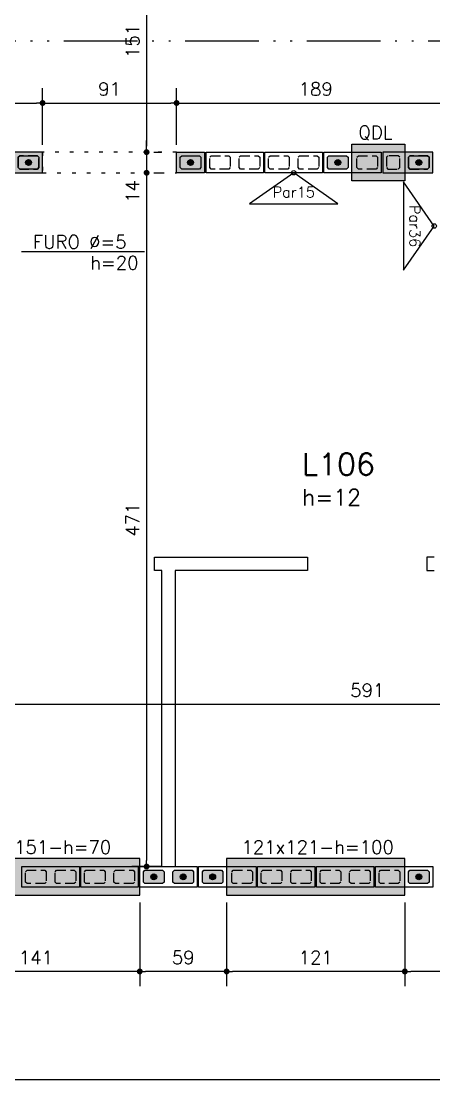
# Model space of a CAD drawing. Extents: x -14651 to 4579, y -10691 to -1290.
# Drawn here: x 1544 to 1824, y -10304 to -9576 of the extents above; entities that cross this region are included whole.
import ezdxf
from ezdxf.enums import TextEntityAlignment as Align

# ---------------------------------------------------------------- set-up
doc = ezdxf.new("R2010")
doc.units = 0
doc.header["$LTSCALE"] = 25
for name, pattern in [('DASHED2', [0.375, 0.25, -0.125]), ('ESTILO_TQS_0002', [0.4, 0.1, -0.3]), ('ESTILO_TQS_0004', [3.3, 2, -0.4, 0.05, -0.4, 0.05, -0.4])]:
    doc.linetypes.add(name, pattern=pattern)
for name, color, linetype in [('213', 252, 'Continuous'), ('241', 2, 'Continuous'), ('247', 50, 'Continuous'), ('248', 100, 'Continuous'), ('ABERTURAS', 53, 'Continuous'), ('ALVENARIA NÃO ESTRUTURAL', 242, 'Continuous'), ('Arranque', 14, 'Continuous'), ('COTA', 1, 'Continuous'), ('EIXOS', 1, 'ESTILO_TQS_0004'), ('FERRO', 5, 'Continuous'), ('L-D', 2, 'Continuous'), ('L-N', 4, 'Continuous'), ('Linha_fina', 1, 'Continuous'), ('Pena_1', 1, 'Continuous'), ('Pena_2', 2, 'Continuous'), ('PORTA', 3, 'ESTILO_TQS_0002'), ('T1', 2, 'Continuous'), ('TJANELA', 2, 'Continuous')]:
    doc.layers.add(name, color=color, linetype=linetype)
doc.styles.add('COTA', font='romans.shx')
doc.styles.get("Standard").update_dxf_attribs({"font": 'romans.shx'})
doc.styles.add('Texto1', font='romans.shx', dxfattribs={"height": 9})
doc.dimstyles.new('forma', dxfattribs={"dimscale": 5, "dimtxt": 1.8, "dimasz": 0.8, "dimexe": 2, "dimexo": 1, "dimgap": 1, "dimtad": 1, "dimdec": 1, "dimzin": 9, "dimtxsty": 'COTA', "dimblk1": 'DOT', "dimblk2": 'DOT', "dimsah": 1, "dimcen": 0, "dimdle": 1, "dimclrd": 256, "dimclre": 256, "dimclrt": 2, "dimadec": 0, "dimazin": 0, "dimtfac": 1, "dimtdec": 0, "dimtmove": 0, "dimatfit": 3, "dimfxl": 1, "dimtolj": 1, "dimtzin": 0, "dimarcsym": 0})

# ---------------------------------------------------------------- blocks, each defined once
blk = doc.blocks.new('P4015', base_point=(5842102.11612, -8124149.02973))
blk.add_lwpolyline([(5842082.61612, -8124156.02973), (5842121.61612, -8124156.02973), (5842121.61612, -8124142.02973), (5842082.61612, -8124142.02973), (5842082.61612, -8124156.02973)])
at = {"color": 1, "linetype": 'DASHED2'}
for points in [[(5842085.11612, -8124152.52973), (5842086.11612, -8124153.52973), (5842098.11612, -8124153.52973), (5842099.11612, -8124152.52973), (5842099.11612, -8124145.52973), (5842098.11612, -8124144.52973), (5842086.11612, -8124144.52973), (5842085.11612, -8124145.52973), (5842085.11612, -8124152.52973)], [(5842105.11612, -8124152.52973), (5842106.11612, -8124153.52973), (5842118.11612, -8124153.52973), (5842119.11612, -8124152.52973), (5842119.11612, -8124145.52973), (5842118.11612, -8124144.52973), (5842106.11612, -8124144.52973), (5842105.11612, -8124145.52973), (5842105.11612, -8124152.52973)]]:
    blk.add_lwpolyline(points, dxfattribs=at)
blk = doc.blocks.new('P3515')
at = {"layer": '248'}
h = blk.add_hatch(color=100, dxfattribs=at)
h.paths.add_polyline_path([(17, 7), (-17, 7), (-17, -7), (17, -7)])
h.paths.add_polyline_path([(-5.5, -3.5), (-6.5, -4.5), (-13.5, -4.5), (-14.5, -3.5), (-14.5, 3.5), (-13.5, 4.5), (-6.5, 4.5), (-5.5, 3.5)], flags=16)
h.paths.add_polyline_path([(0.5, 3.5), (1.5, 4.5), (13.5, 4.5), (14.5, 3.5), (14.5, -3.5), (13.5, -4.5), (1.5, -4.5), (0.5, -3.5)], flags=16)
blk.add_lwpolyline([(-17, -7), (17, -7), (17, 7), (-17, 7), (-17, -7)])
at = {"color": 1, "linetype": 'DASHED2'}
for points in [[(-14.5, -3.5), (-13.5, -4.5), (-6.5, -4.5), (-5.5, -3.5), (-5.5, 3.5), (-6.5, 4.5), (-13.5, 4.5), (-14.5, 3.5), (-14.5, -3.5)], [(0.5, -3.5), (1.5, -4.5), (13.5, -4.5), (14.5, -3.5), (14.5, 3.5), (13.5, 4.5), (1.5, 4.5), (0.5, 3.5), (0.5, -3.5)]]:
    blk.add_lwpolyline(points, dxfattribs=at)
blk = doc.blocks.new('GR-1409')
at = {"layer": '213'}
h = blk.add_hatch(color=256, dxfattribs=at)
h.paths.add_polyline_path([(-6, 4.5), (-7, 3.5), (-7, -3.5), (-6, -4.5), (6, -4.5), (7, -3.5), (7, 3.5), (6, 4.5)])
h.paths.add_polyline_path([(-2, 0, 1), (2, 0, 1)], flags=16)
at = {"layer": 'Arranque'}
blk.add_hatch(color=256, dxfattribs=at).paths.add_polyline_path([(-2, 0, 1), (2, 0, 1)])
at = {"layer": '213'}
blk.add_lwpolyline([(-7, 3.5), (-6, 4.5), (6, 4.5), (7, 3.5), (7, -3.5), (6, -4.5), (-6, -4.5), (-7, -3.5), (-7, 3.5)], dxfattribs=at)
at = {"layer": 'FERRO', "linetype": 'Continuous'}
blk.add_circle((0, 0), 2, dxfattribs=at)
blk = doc.blocks.new('_IDNPAR_2')
at = {"color": 3}
blk.add_lwpolyline([(1, -0.7), (0, 0), (-1, -0.7)], close=True, dxfattribs=at)
blk.add_circle((0, 0), 0.05, dxfattribs=at)
at = {"layer": '247', "color": 2, "style": 'COTA', "flags": 8}
blk.add_attdef('ID', text='', height=0.24, dxfattribs=at).set_placement((0, -0.438), align=Align.MIDDLE_CENTER)
blk = doc.blocks.new('_Dot')
at = {"color": 0, "linetype": 'ByBlock', "lineweight": -2}
blk.add_line((-0.5, 0), (-1, 0), dxfattribs=at)
at = {"color": 0, "linetype": 'ByBlock', "const_width": 0.5}
blk.add_lwpolyline([(-0.25, 0, 1), (0.25, 0, 1)], format="xyb", close=True, dxfattribs=at)
blk = doc.blocks.new('*D120')
at = {"layer": 'COTA', "lineweight": -2, "transparency": 16777216}
for p, q in [((1804.52, -10174.1), (1804.52, -10230.83)), ((1898.52, -10174.1), (1898.52, -10230.83)), ((1894.52, -10220.83), (1808.52, -10220.83))]:
    blk.add_line(p, q, dxfattribs=at)
at = {"layer": 'Defpoints', "color": 0, "transparency": 16777216}
for p in [(1804.52, -10169.1), (1898.52, -10169.1), (1804.52, -10220.83)]:
    blk.add_point(p, dxfattribs=at)
at = {"layer": 'COTA', "lineweight": -2, "transparency": 16777216, "xscale": 4, "yscale": 4, "zscale": 4, "rotation": 180}
blk.add_blockref('_Dot', (1804.52, -10220.83), dxfattribs=at)
at = {"layer": 'COTA', "lineweight": -2, "transparency": 16777216, "xscale": 4, "yscale": 4, "zscale": 4}
blk.add_blockref('_Dot', (1898.52, -10220.83), dxfattribs=at)
at = {"layer": 'COTA', "color": 2, "transparency": 16777216, "insert": (1851.52, -10211.33), "char_height": 9, "attachment_point": 5, "style": 'COTA'}
blk.add_mtext('\\A1;94 ', dxfattribs=at)
blk = doc.blocks.new('*D121')
at = {"layer": 'COTA', "lineweight": -2, "transparency": 16777216}
for p, q in [((1683.52, -10174.1), (1683.52, -10230.83)), ((1804.52, -10174.1), (1804.52, -10230.83)), ((1800.52, -10220.83), (1687.52, -10220.83))]:
    blk.add_line(p, q, dxfattribs=at)
at = {"layer": 'Defpoints', "color": 0, "transparency": 16777216}
for p in [(1683.52, -10169.1), (1804.52, -10169.1), (1683.52, -10220.83)]:
    blk.add_point(p, dxfattribs=at)
at = {"layer": 'COTA', "lineweight": -2, "transparency": 16777216, "xscale": 4, "yscale": 4, "zscale": 4, "rotation": 180}
blk.add_blockref('_Dot', (1683.52, -10220.83), dxfattribs=at)
at = {"layer": 'COTA', "lineweight": -2, "transparency": 16777216, "xscale": 4, "yscale": 4, "zscale": 4}
blk.add_blockref('_Dot', (1804.52, -10220.83), dxfattribs=at)
at = {"layer": 'COTA', "color": 2, "transparency": 16777216, "insert": (1744.02, -10211.33), "char_height": 9, "attachment_point": 5, "style": 'COTA'}
blk.add_mtext('\\A1;121 ', dxfattribs=at)
blk = doc.blocks.new('*D122')
at = {"layer": 'COTA', "lineweight": -2, "transparency": 16777216}
for p, q in [((1624.52, -10174.1), (1624.52, -10230.83)), ((1683.52, -10174.1), (1683.52, -10230.83)), ((1679.52, -10220.83), (1628.52, -10220.83))]:
    blk.add_line(p, q, dxfattribs=at)
at = {"layer": 'Defpoints', "color": 0, "transparency": 16777216}
for p in [(1624.52, -10169.1), (1683.52, -10169.1), (1624.52, -10220.83)]:
    blk.add_point(p, dxfattribs=at)
at = {"layer": 'COTA', "lineweight": -2, "transparency": 16777216, "xscale": 4, "yscale": 4, "zscale": 4, "rotation": 180}
blk.add_blockref('_Dot', (1624.52, -10220.83), dxfattribs=at)
at = {"layer": 'COTA', "lineweight": -2, "transparency": 16777216, "xscale": 4, "yscale": 4, "zscale": 4}
blk.add_blockref('_Dot', (1683.52, -10220.83), dxfattribs=at)
at = {"layer": 'COTA', "color": 2, "transparency": 16777216, "insert": (1654.02, -10211.33), "char_height": 9, "attachment_point": 5, "style": 'COTA'}
blk.add_mtext('\\A1;59 ', dxfattribs=at)
blk = doc.blocks.new('*D123')
at = {"layer": 'COTA', "lineweight": -2, "transparency": 16777216}
for p, q in [((1483.52, -10174.1), (1483.52, -10230.83)), ((1624.52, -10174.1), (1624.52, -10230.83)), ((1620.52, -10220.83), (1487.52, -10220.83))]:
    blk.add_line(p, q, dxfattribs=at)
at = {"layer": 'Defpoints', "color": 0, "transparency": 16777216}
for p in [(1483.52, -10169.1), (1624.52, -10169.1), (1483.52, -10220.83)]:
    blk.add_point(p, dxfattribs=at)
at = {"layer": 'COTA', "lineweight": -2, "transparency": 16777216, "xscale": 4, "yscale": 4, "zscale": 4, "rotation": 180}
blk.add_blockref('_Dot', (1483.52, -10220.83), dxfattribs=at)
at = {"layer": 'COTA', "lineweight": -2, "transparency": 16777216, "xscale": 4, "yscale": 4, "zscale": 4}
blk.add_blockref('_Dot', (1624.52, -10220.83), dxfattribs=at)
at = {"layer": 'COTA', "color": 2, "transparency": 16777216, "insert": (1554.02, -10211.33), "char_height": 9, "attachment_point": 5, "style": 'COTA'}
blk.add_mtext('\\A1;141 ', dxfattribs=at)
blk = doc.blocks.new('*D182')
at = {"layer": 'COTA', "lineweight": -2, "transparency": 16777216}
for p, q in [((1634.18, -9513.6), (1639.18, -9513.6)), ((1629.18, -9517.6), (1629.18, -9660.6)), ((1634.18, -9664.6), (1639.18, -9664.6))]:
    blk.add_line(p, q, dxfattribs=at)
at = {"layer": 'Defpoints', "color": 0, "transparency": 16777216}
for p in [(1629.18, -9513.6), (1629.18, -9664.6), (1629.18, -9664.6)]:
    blk.add_point(p, dxfattribs=at)
at = {"layer": 'COTA', "lineweight": -2, "transparency": 16777216, "xscale": 4, "yscale": 4, "zscale": 4}
for p, rotation in [((1629.18, -9513.6), 90), ((1629.18, -9664.6), 270)]:
    blk.add_blockref('_Dot', p, dxfattribs=dict(at, rotation=rotation))
at = {"layer": 'COTA', "color": 2, "transparency": 16777216, "insert": (1619.68, -9589.1), "char_height": 9, "attachment_point": 5, "rotation": 90, "style": 'COTA'}
blk.add_mtext('\\A1;151 ', dxfattribs=at)
blk = doc.blocks.new('*D183')
at = {"layer": 'COTA', "lineweight": -2, "transparency": 16777216}
for p, q in [((1629.18, -9660.6), (1629.18, -9656.6)), ((1629.18, -9664.6), (1629.18, -9678.6)), ((1634.18, -9664.6), (1639.18, -9664.6)), ((1634.18, -9678.6), (1639.18, -9678.6)), ((1629.18, -9682.6), (1629.18, -9686.6))]:
    blk.add_line(p, q, dxfattribs=at)
at = {"layer": 'Defpoints', "color": 0, "transparency": 16777216}
for p in [(1629.18, -9664.6), (1629.18, -9678.6), (1629.18, -9678.6)]:
    blk.add_point(p, dxfattribs=at)
at = {"layer": 'COTA', "lineweight": -2, "transparency": 16777216, "xscale": 4, "yscale": 4, "zscale": 4}
for p, rotation in [((1629.18, -9664.6), 270), ((1629.18, -9678.6), 90)]:
    blk.add_blockref('_Dot', p, dxfattribs=dict(at, rotation=rotation))
at = {"layer": 'COTA', "color": 2, "transparency": 16777216, "insert": (1619.68, -9691.32), "char_height": 9, "attachment_point": 5, "rotation": 90, "style": 'COTA'}
blk.add_mtext('\\A1;14 ', dxfattribs=at)
blk = doc.blocks.new('*D184')
at = {"layer": 'COTA', "lineweight": -2, "transparency": 16777216}
for p, q in [((1634.18, -9678.6), (1639.18, -9678.6)), ((1629.18, -9682.6), (1629.18, -10145.6)), ((1639.02, -10149.6), (1619.18, -10149.6))]:
    blk.add_line(p, q, dxfattribs=at)
at = {"layer": 'Defpoints', "color": 0, "transparency": 16777216}
for p in [(1629.18, -9678.6), (1629.18, -10149.6), (1644.02, -10149.6)]:
    blk.add_point(p, dxfattribs=at)
at = {"layer": 'COTA', "lineweight": -2, "transparency": 16777216, "xscale": 4, "yscale": 4, "zscale": 4}
for p, rotation in [((1629.18, -9678.6), 90), ((1629.18, -10149.6), 270)]:
    blk.add_blockref('_Dot', p, dxfattribs=dict(at, rotation=rotation))
at = {"layer": 'COTA', "color": 2, "transparency": 16777216, "insert": (1619.68, -9914.1), "char_height": 9, "attachment_point": 5, "rotation": 90, "style": 'COTA'}
blk.add_mtext('\\A1;471 ', dxfattribs=at)
blk = doc.blocks.new('*D223')
at = {"layer": 'COTA', "lineweight": -2, "transparency": 16777216}
for p, q in [((1483.52, -10034.43), (1483.52, -10029.43)), ((2074.52, -10044.1), (2074.52, -10029.43)), ((1487.52, -10039.43), (2070.52, -10039.43))]:
    blk.add_line(p, q, dxfattribs=at)
at = {"layer": 'Defpoints', "color": 0, "transparency": 16777216}
for p in [(1483.52, -10039.43), (2074.52, -10039.43), (2074.52, -10049.1)]:
    blk.add_point(p, dxfattribs=at)
at = {"layer": 'COTA', "lineweight": -2, "transparency": 16777216, "xscale": 4, "yscale": 4, "zscale": 4, "rotation": 180}
blk.add_blockref('_Dot', (1483.52, -10039.43), dxfattribs=at)
at = {"layer": 'COTA', "lineweight": -2, "transparency": 16777216, "xscale": 4, "yscale": 4, "zscale": 4}
blk.add_blockref('_Dot', (2074.52, -10039.43), dxfattribs=at)
at = {"layer": 'COTA', "color": 2, "transparency": 16777216, "insert": (1779.02, -10029.93), "char_height": 9, "attachment_point": 5, "style": 'COTA'}
blk.add_mtext('\\A1;591 ', dxfattribs=at)
blk = doc.blocks.new('*D236')
at = {"layer": 'COTA', "lineweight": -2, "transparency": 16777216}
for p, q in [((1464.52, -9659.6), (1464.52, -9621.24)), ((1558.52, -9659.6), (1558.52, -9621.24)), ((1468.52, -9631.24), (1554.52, -9631.24))]:
    blk.add_line(p, q, dxfattribs=at)
at = {"layer": 'Defpoints', "color": 0, "transparency": 16777216}
for p in [(1558.52, -9631.24), (1464.52, -9664.6), (1558.52, -9664.6)]:
    blk.add_point(p, dxfattribs=at)
at = {"layer": 'COTA', "lineweight": -2, "transparency": 16777216, "xscale": 4, "yscale": 4, "zscale": 4, "rotation": 180}
blk.add_blockref('_Dot', (1464.52, -9631.24), dxfattribs=at)
at = {"layer": 'COTA', "lineweight": -2, "transparency": 16777216, "xscale": 4, "yscale": 4, "zscale": 4}
blk.add_blockref('_Dot', (1558.52, -9631.24), dxfattribs=at)
at = {"layer": 'COTA', "color": 2, "transparency": 16777216, "insert": (1511.52, -9621.74), "char_height": 9, "attachment_point": 5, "style": 'COTA'}
blk.add_mtext('\\A1;94 ', dxfattribs=at)
blk = doc.blocks.new('*D237')
at = {"layer": 'COTA', "lineweight": -2, "transparency": 16777216}
for p, q in [((1649.52, -9659.6), (1649.52, -9621.24)), ((1838.52, -9659.6), (1838.52, -9621.24)), ((1653.52, -9631.24), (1834.52, -9631.24))]:
    blk.add_line(p, q, dxfattribs=at)
at = {"layer": 'Defpoints', "color": 0, "transparency": 16777216}
for p in [(1838.52, -9631.24), (1649.52, -9664.6), (1838.52, -9664.6)]:
    blk.add_point(p, dxfattribs=at)
at = {"layer": 'COTA', "lineweight": -2, "transparency": 16777216, "xscale": 4, "yscale": 4, "zscale": 4, "rotation": 180}
blk.add_blockref('_Dot', (1649.52, -9631.24), dxfattribs=at)
at = {"layer": 'COTA', "lineweight": -2, "transparency": 16777216, "xscale": 4, "yscale": 4, "zscale": 4}
blk.add_blockref('_Dot', (1838.52, -9631.24), dxfattribs=at)
at = {"layer": 'COTA', "color": 2, "transparency": 16777216, "insert": (1744.02, -9621.74), "char_height": 9, "attachment_point": 5, "style": 'COTA'}
blk.add_mtext('\\A1;189 ', dxfattribs=at)
blk = doc.blocks.new('*D278')
at = {"layer": 'COTA', "lineweight": -2, "transparency": 16777216}
for p, q in [((3258.52, -10168.6), (3258.52, -10304.39)), ((873.52, -10174.1), (873.52, -10304.39)), ((3254.52, -10294.39), (877.52, -10294.39))]:
    blk.add_line(p, q, dxfattribs=at)
at = {"layer": 'Defpoints', "color": 0, "transparency": 16777216}
for p in [(873.52, -10169.1), (3258.52, -10163.6), (873.52, -10294.39)]:
    blk.add_point(p, dxfattribs=at)
at = {"layer": 'COTA', "lineweight": -2, "transparency": 16777216, "xscale": 4, "yscale": 4, "zscale": 4, "rotation": 180}
blk.add_blockref('_Dot', (873.52, -10294.39), dxfattribs=at)
at = {"layer": 'COTA', "lineweight": -2, "transparency": 16777216, "xscale": 4, "yscale": 4, "zscale": 4}
blk.add_blockref('_Dot', (3258.52, -10294.39), dxfattribs=at)
at = {"layer": 'COTA', "color": 2, "transparency": 16777216, "insert": (2066.02, -10284.89), "char_height": 9, "attachment_point": 5, "style": 'COTA'}
blk.add_mtext('\\A1;2385 ', dxfattribs=at)
blk = doc.blocks.new('layout-inferior 1')
at = {"layer": 'ALVENARIA NÃO ESTRUTURAL'}
for p, q in [((29284.19, -9948.6), (29284.19, -9939.6)), ((29284.19, -9939.6), (29284.19, -9939.6)), ((29284.19, -9939.6), (29284.19, -9939.6)), ((29284.19, -9939.6), (29388.19, -9939.6)), ((29388.19, -9939.6), (29388.19, -9948.6)), ((29474.19, -9939.6), (29469.19, -9939.6)), ((29469.19, -9939.6), (29469.19, -9948.6)), ((29289.19, -9948.6), (29284.19, -9948.6)), ((29289.19, -10149.6), (29289.19, -9948.6)), ((29388.19, -9948.6), (29298.19, -9948.6)), ((29298.19, -9948.6), (29298.19, -10149.6)), ((29469.19, -9948.6), (29474.19, -9948.6))]:
    blk.add_line(p, q, dxfattribs=at)
blk = doc.blocks.new('grautes-inferior 1')
at = {"layer": 'Linha_fina'}
blk.add_line((1544.2, -9732.07), (1627.76, -9732.07), dxfattribs=at)
at = {"layer": 'T1', "style": 'Texto1'}
blk.add_text('FURO Ø=5', height=9, dxfattribs=at).set_placement((1551.93, -9730.06))
blk = doc.blocks.new('P2015')
at = {"layer": '247'}
h = blk.add_hatch(color=50, dxfattribs=at)
h.paths.add_polyline_path([(9.5, 7), (-9.5, 7), (-9.5, -7), (9.5, -7)])
h.paths.add_polyline_path([(6, -4.5), (-6, -4.5), (-7, -3.5), (-7, 3.5), (-6, 4.5), (6, 4.5), (7, 3.5), (7, -3.5)], flags=16)
blk.add_lwpolyline([(-9.5, -7), (9.5, -7), (9.5, 7), (-9.5, 7), (-9.5, -7)])
at = {"color": 1, "linetype": 'DASHED2'}
blk.add_lwpolyline([(-7, -3.5), (-6, -4.5), (6, -4.5), (7, -3.5), (7, 3.5), (6, 4.5), (-6, 4.5), (-7, 3.5), (-7, -3.5)], dxfattribs=at)
blk = doc.blocks.new('*D325')
at = {"layer": 'COTA', "lineweight": -2, "transparency": 16777216}
for p, q in [((1558.52, -9659.6), (1558.52, -9621.24)), ((1649.52, -9659.6), (1649.52, -9621.24)), ((1562.52, -9631.24), (1645.52, -9631.24))]:
    blk.add_line(p, q, dxfattribs=at)
at = {"layer": 'Defpoints', "color": 0, "transparency": 16777216}
for p in [(1649.52, -9631.24), (1558.52, -9664.6), (1649.52, -9664.6)]:
    blk.add_point(p, dxfattribs=at)
at = {"layer": 'COTA', "lineweight": -2, "transparency": 16777216, "xscale": 4, "yscale": 4, "zscale": 4, "rotation": 180}
blk.add_blockref('_Dot', (1558.52, -9631.24), dxfattribs=at)
at = {"layer": 'COTA', "lineweight": -2, "transparency": 16777216, "xscale": 4, "yscale": 4, "zscale": 4}
blk.add_blockref('_Dot', (1649.52, -9631.24), dxfattribs=at)
at = {"layer": 'COTA', "color": 2, "transparency": 16777216, "insert": (1604.02, -9621.74), "char_height": 9, "attachment_point": 5, "style": 'COTA'}
blk.add_mtext('\\A1;91 ', dxfattribs=at)

msp = doc.modelspace()

# ---------------------------------------------------------------- hatches: boundary and pattern name
at = {"layer": 'ABERTURAS', "transparency": 33554457}
for points in [[(1768.56, -9659.13), (1804.56, -9659.13), (1804.56, -9684.13), (1768.56, -9684.13)], [(1483.52, -10169.1), (1624.52, -10169.1), (1624.52, -10144.1), (1483.52, -10144.1)], [(1683.52, -10169.1), (1804.52, -10169.1), (1804.52, -10144.1), (1683.52, -10144.1)]]:
    msp.add_hatch(color=256, dxfattribs=at).paths.add_polyline_path(points)

# ---------------------------------------------------------------- linework, layer by layer
at = {"layer": 'ABERTURAS'}
for points in [[(1768.56, -9659.13), (1804.56, -9659.13), (1804.56, -9684.13), (1768.56, -9684.13)], [(1483.52, -10169.1), (1624.52, -10169.1), (1624.52, -10144.1), (1483.52, -10144.1)], [(1683.52, -10169.1), (1804.52, -10169.1), (1804.52, -10144.1), (1683.52, -10144.1)]]:
    msp.add_lwpolyline(points, close=True, dxfattribs=at)
at = {"layer": 'EIXOS'}
msp.add_line((-572.08, -9589.1), (3672.89, -9589.1), dxfattribs=at)
at = {"layer": 'PORTA'}
msp.add_lwpolyline([(1558.52, -9678.6), (1649.52, -9678.6), (1649.52, -9664.6), (1558.52, -9664.6)], close=True, dxfattribs=at)

# ---------------------------------------------------------------- block references
for p in [(1549.02, -9671.6), (1659.02, -9671.6), (1759.02, -9671.6), (1814.02, -9671.6), (1634.02, -10156.6), (1654.02, -10156.6), (1674.02, -10156.6), (1814.02, -10156.6)]:
    msp.add_blockref('GR-1409', p)
at = {"layer": '241'}
for p in [(1541.52, -9671.6), (1806.52, -9671.6)]:
    msp.add_blockref('P3515', p, dxfattribs=at)
at = {"layer": '241', "xscale": -1, "rotation": 180}
for name, p in [('P2015', (1659.02, -9671.6)), ('P4015', (1564.02, -10156.6)), ('P4015', (1604.02, -10156.6)), ('P4015', (1644.02, -10156.6)), ('P4015', (1684.02, -10156.6)), ('P4015', (1724.02, -10156.6)), ('P4015', (1764.02, -10156.6)), ('P4015', (1804.02, -10156.6))]:
    msp.add_blockref(name, p, dxfattribs=at)
at = {"layer": '241', "xscale": -1}
for p in [(1689.02, -9671.6), (1729.02, -9671.6), (1769.02, -9671.6)]:
    msp.add_blockref('P4015', p, dxfattribs=at)
at = {"layer": '247', "linetype": 'Continuous', "xscale": 30, "yscale": 30, "zscale": 30}
msp.add_blockref('_IDNPAR_2', (1729.09, -9678.6), dxfattribs=at).add_auto_attribs({'ID': 'Par15'})
at = {"layer": '247', "linetype": 'Continuous', "xscale": 30, "yscale": 30, "zscale": 30, "rotation": 270}
msp.add_blockref('_IDNPAR_2', (1824.52, -9714.75), dxfattribs=at).add_auto_attribs({'ID': 'Par36'})
at = {"layer": 'Pena_1'}
msp.add_blockref('grautes-inferior 1', (0, 0), dxfattribs=at)
at = {"layer": 'Pena_2'}
msp.add_blockref('layout-inferior 1', (-27649.68, 0), dxfattribs=at)

# ---------------------------------------------------------------- texts
at = {"layer": 'L-D'}
msp.add_text('h=12', height=11, dxfattribs=at).set_placement((1734.76, -9904.41))
at = {"layer": 'L-N'}
msp.add_text('L106', height=15, dxfattribs=at).set_placement((1734.76, -9884.01))
at = {"layer": 'T1', "style": 'Texto1'}
msp.add_text('h=20', height=9, dxfattribs=at).set_placement((1590.89, -9744.19))
at = {"layer": 'TJANELA', "style": 'Texto1'}
for s, p in [('QDL', (1784.5, -9655.69)), ('141x151-h=70', (1557.35, -10140.9)), ('121x121-h=100', (1745.33, -10140.9))]:
    msp.add_text(s, height=9, dxfattribs=at).set_placement(p, align=Align.CENTER)

# ---------------------------------------------------------------- dimensions: what is measured, and where the dimension line sits
at = {"layer": 'COTA'}
for base, p1, p2, picture, middle in [((1629.18, -9664.6), (1629.18, -9513.6), (1629.18, -9664.6), '*D182', (1619.68, -9589.1)), ((1629.18, -10149.6), (1629.18, -9678.6), (1644.02, -10149.6), '*D184', (1619.68, -9914.1))]:
    dim = msp.add_linear_dim(base=base, p1=p1, p2=p2, angle=90, dimstyle='forma', override={"dimpost": ' ', "dimtmove": 1}, dxfattribs=at)
    dim.commit()
    dim.dimension.update_dxf_attribs({"geometry": picture, "text_midpoint": middle})
for base, p1, p2, override, picture, middle in [((1558.52, -9631.24), (1464.52, -9664.6), (1558.52, -9664.6), {"dimpost": ' ', "dimtmove": 1}, '*D236', (1511.52, -9621.74)), ((1649.52, -9631.24), (1558.52, -9664.6), (1649.52, -9664.6), {"dimpost": ' ', "dimtmove": 1}, '*D325', (1604.02, -9621.74)), ((1838.52, -9631.24), (1649.52, -9664.6), (1838.52, -9664.6), {"dimpost": ' ', "dimtmove": 1}, '*D237', (1744.02, -9621.74)), ((2074.52, -10039.43), (1483.52, -10039.43), (2074.52, -10049.1), {"dimpost": ' ', "dimtmove": 1}, '*D223', (1779.02, -10029.93)), ((873.52, -10294.39), (3258.52, -10163.6), (873.52, -10169.1), {"dimpost": ' '}, '*D278', (2066.02, -10284.89)), ((1483.52, -10220.83), (1624.52, -10169.1), (1483.52, -10169.1), {"dimpost": ' ', "dimtmove": 1}, '*D123', (1554.02, -10211.33)), ((1624.52, -10220.83), (1683.52, -10169.1), (1624.52, -10169.1), {"dimpost": ' ', "dimtmove": 1}, '*D122', (1654.02, -10211.33)), ((1683.52, -10220.83), (1804.52, -10169.1), (1683.52, -10169.1), {"dimpost": ' ', "dimtmove": 1}, '*D121', (1744.02, -10211.33)), ((1804.52, -10220.83), (1898.52, -10169.1), (1804.52, -10169.1), {"dimpost": ' ', "dimtmove": 1}, '*D120', (1851.52, -10211.33))]:
    dim = msp.add_linear_dim(base=base, p1=p1, p2=p2, dimstyle='forma', override=override, dxfattribs=at)
    dim.commit()
    dim.dimension.update_dxf_attribs({"geometry": picture, "text_midpoint": middle})
dim = msp.add_linear_dim(base=(1629.18, -9678.6), p1=(1629.18, -9664.6), p2=(1629.18, -9678.6), angle=90, dimstyle='forma', override={"dimpost": ' ', "dimtmove": 1}, dxfattribs=at)
dim.commit()
dim.dimension.update_dxf_attribs({"geometry": '*D183', "text_midpoint": (1629.18, -9691.32), "dimtype": 128})

doc.saveas('drawing.dxf')
